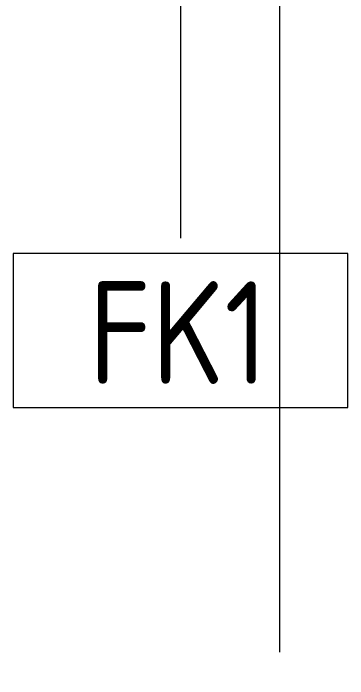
# Model space of a CAD drawing. Header units: millimetres. Extents: x 81469 to 279813, y -8553 to 29000.
# Drawn here: x 115439 to 116092, y 19363 to 20661 of the extents above; entities that cross this region are included whole.
import ezdxf

# ---------------------------------------------------------------- set-up
doc = ezdxf.new("R2010")
doc.units = ezdxf.units.MM
doc.linetypes.add('Осевая', pattern=[3175, 635, -476.25, 1587.5, -476.25])
for name, color, linetype, lineweight in [('A-WALL-IDEN', 7, 'Continuous', 9), ('Оси', 7, 'Continuous', 9), ('Оси-2', 7, 'Осевая', 9)]:
    doc.layers.add(name, color=color, linetype=linetype, lineweight=lineweight)
doc.styles.add('GOST Common_1', font='GOST_Common.ttf', dxfattribs={"width": 0.9, "height": 200})

# ---------------------------------------------------------------- blocks, each defined once
blk = doc.blocks.new('М_стена_0001 - Типоразмер_без рамки-25382661-План отделки стен 3 этажа в осях 23-33')
at = {"layer": 'A-WALL-IDEN'}
for p, q in [((3.258, 1.523), (-3.273, 1.523)), ((-3.273, 1.523), (-3.273, -1.477)), ((3.258, -1.477), (3.258, 1.523)), ((-3.273, -1.477), (3.258, -1.477))]:
    blk.add_line(p, q, dxfattribs=at)

msp = doc.modelspace()

# ---------------------------------------------------------------- linework, layer by layer
at = {"layer": 'A-WALL-IDEN'}
msp.add_line((115765.9, 20879.5), (115765.9, 20222.6), dxfattribs=at)
at = {"layer": 'Оси'}
msp.add_line((115960, 19415.1), (115960, 21915.1), dxfattribs=at)
at = {"layer": 'Оси-2'}
msp.add_line((115960, 593.7), (115960, 19415.1), dxfattribs=at)

# ---------------------------------------------------------------- block references
at = {"layer": 'A-WALL-IDEN', "xscale": 99.99999999999993, "yscale": 99.99999999999993, "zscale": 99.99999999999993}
msp.add_blockref('М_стена_0001 - Типоразмер_без рамки-25382661-План отделки стен 3 этажа в осях 23-33', (115766.7, 20040.2), dxfattribs=at)

# ---------------------------------------------------------------- texts
at = {"layer": 'A-WALL-IDEN', "insert": (115586.5, 20138.2), "char_height": 200, "width": 447.342, "attachment_point": 1, "style": 'GOST Common_1'}
msp.add_mtext('FK1', dxfattribs=at)

doc.saveas('drawing.dxf')
